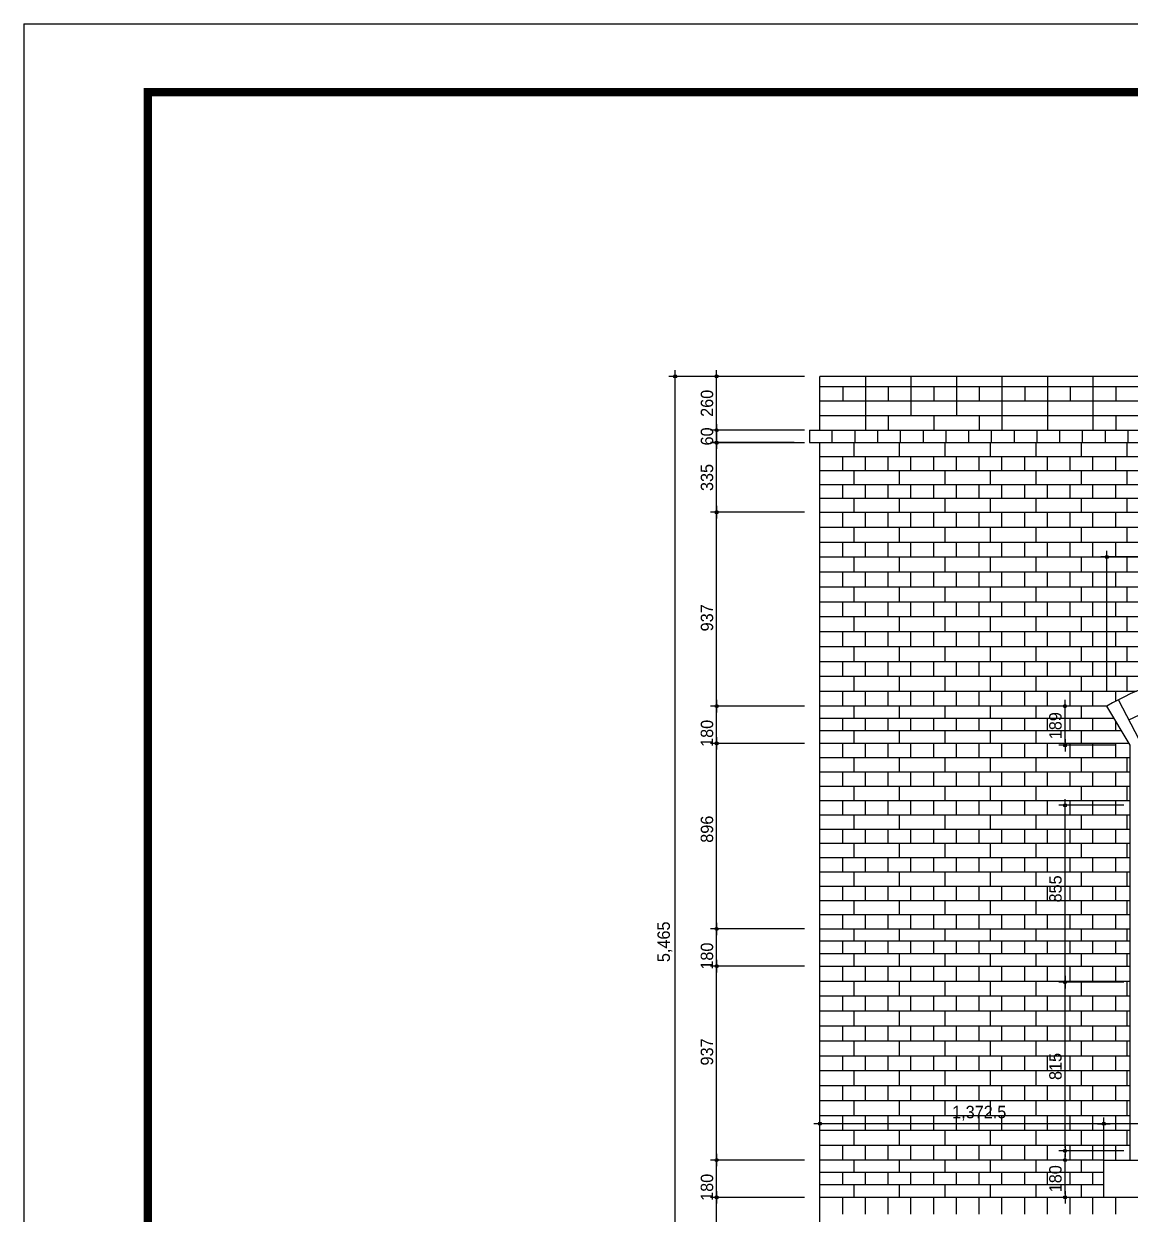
# Model space of a CAD drawing. Extents: x 180744 to 193359, y -159004 to -150094.
# Drawn here: x 180744 to 186092, y -155847 to -150094 of the extents above; entities that cross this region are included whole.
import ezdxf

# ---------------------------------------------------------------- set-up
doc = ezdxf.new("R2010")
doc.units = 0
doc.header["$LTSCALE"] = 50
doc.header["$MEASUREMENT"] = 0
doc.header["$PDMODE"] = 35
doc.header["$PDSIZE"] = -10
doc.layers.get('0').update_dxf_attribs({"linetype": 'CONTINUOUS'})
doc.layers.get('DEFPOINTS').update_dxf_attribs({"linetype": 'CONTINUOUS'})
for name, color, linetype in [('COR', 4, 'CONTINUOUS'), ('ele-3', 6, 'CONTINUOUS'), ('h', 5, 'CONTINUOUS'), ('HAT', 5, 'CONTINUOUS'), ('W-1', 3, 'CONTINUOUS'), ('WAL', 3, 'CONTINUOUS'), ('WID', 4, 'CONTINUOUS')]:
    doc.layers.add(name, color=color, linetype=linetype)
doc.styles.add('현창', font='HYWULM_0.TTF')
doc.dimstyles.new('ISO-25', dxfattribs={"dimscale": 20, "dimtxt": 4, "dimasz": 1, "dimexe": 2, "dimexo": 5, "dimtad": 1, "dimlunit": 6, "dimtxsty": '현창', "dimblk": 'DIMDOT', "dimcen": 2.5, "dimadec": 0, "dimazin": 0, "dimtfac": 1, "dimtmove": 0, "dimatfit": 3, "dimldrblk": 'DIMDOT', "dimfxl": 1, "dimarcsym": 0})

# ---------------------------------------------------------------- blocks, each defined once
blk = doc.blocks.new('20')
at = {"layer": 'COR', "linetype": 'Continuous', "const_width": 270}
blk.add_lwpolyline([(230424, -2398), (230424, -57398), (308324, -57398), (308324, -2398)], close=True, dxfattribs=at)
at = {"layer": 'HAT'}
for q in [(226424, -59598), (310524, -198)]:
    blk.add_line((226424, -198), q, dxfattribs=at)
blk = doc.blocks.new('DIMDOT')
at = {"linetype": 'Continuous'}
blk.add_line((-2, 0), (2, 0), dxfattribs=at)
for radius in [0.5, 0.25]:
    blk.add_circle((0, 0), radius, dxfattribs=at)
blk = doc.blocks.new('*D2')
at = {"color": 0, "lineweight": -2}
for p, q in [((184517.4, -151797.9), (184062.8, -151797.9)), ((184092.8, -152042.9), (184092.8, -151812.9)), ((184517.4, -152057.9), (184062.8, -152057.9))]:
    blk.add_line(p, q, dxfattribs=at)
at = {"layer": 'DEFPOINTS', "color": 0}
for p in [(184092.8, -151797.9), (184592.4, -151797.9), (184592.4, -152057.9)]:
    blk.add_point(p, dxfattribs=at)
at = {"color": 0, "lineweight": -2, "xscale": 15, "yscale": 15, "zscale": 15}
for p, rotation in [((184092.8, -151797.9), 90), ((184092.8, -152057.9), 270)]:
    blk.add_blockref('DIMDOT', p, dxfattribs=dict(at, rotation=rotation))
at = {"color": 0, "insert": (184046.6, -151927.9), "char_height": 60, "attachment_point": 5, "rotation": 90, "style": '현창'}
blk.add_mtext('260', dxfattribs=at)
blk = doc.blocks.new('*D3')
at = {"color": 0, "lineweight": -2}
for p, q in [((184467.4, -152057.9), (184062.8, -152057.9)), ((184092.8, -152102.9), (184092.8, -152072.9)), ((184467.4, -152117.9), (184062.8, -152117.9))]:
    blk.add_line(p, q, dxfattribs=at)
at = {"layer": 'DEFPOINTS', "color": 0}
for p in [(184092.8, -152057.9), (184542.4, -152057.9), (184542.4, -152117.9)]:
    blk.add_point(p, dxfattribs=at)
at = {"color": 0, "lineweight": -2, "xscale": 15, "yscale": 15, "zscale": 15}
for p, rotation in [((184092.8, -152057.9), 90), ((184092.8, -152117.9), 270)]:
    blk.add_blockref('DIMDOT', p, dxfattribs=dict(at, rotation=rotation))
at = {"color": 0, "insert": (184046.6, -152087.9), "char_height": 60, "attachment_point": 5, "rotation": 90, "style": '현창'}
blk.add_mtext('60', dxfattribs=at)
blk = doc.blocks.new('*D4')
at = {"color": 0, "lineweight": -2}
for p, q in [((184517.4, -152118.9), (184062.8, -152118.9)), ((184092.8, -152438.9), (184092.8, -152133.9)), ((184517.4, -152453.9), (184062.8, -152453.9))]:
    blk.add_line(p, q, dxfattribs=at)
at = {"layer": 'DEFPOINTS', "color": 0}
for p in [(184092.8, -152118.9), (184592.4, -152118.9), (184592.4, -152453.9)]:
    blk.add_point(p, dxfattribs=at)
at = {"color": 0, "lineweight": -2, "xscale": 15, "yscale": 15, "zscale": 15}
for p, rotation in [((184092.8, -152118.9), 90), ((184092.8, -152453.9), 270)]:
    blk.add_blockref('DIMDOT', p, dxfattribs=dict(at, rotation=rotation))
at = {"color": 0, "insert": (184046.6, -152286.4), "char_height": 60, "attachment_point": 5, "rotation": 90, "style": '현창'}
blk.add_mtext('335', dxfattribs=at)
blk = doc.blocks.new('*D5')
at = {"color": 0, "lineweight": -2}
for p, q in [((184517.4, -152454.3), (184062.8, -152454.3)), ((184092.8, -153376.3), (184092.8, -152469.3)), ((184517.4, -153391.3), (184062.8, -153391.3))]:
    blk.add_line(p, q, dxfattribs=at)
at = {"layer": 'DEFPOINTS', "color": 0}
for p in [(184092.8, -152454.3), (184592.4, -152454.3), (184592.4, -153391.3)]:
    blk.add_point(p, dxfattribs=at)
at = {"color": 0, "lineweight": -2, "xscale": 15, "yscale": 15, "zscale": 15}
for p, rotation in [((184092.8, -152454.3), 90), ((184092.8, -153391.3), 270)]:
    blk.add_blockref('DIMDOT', p, dxfattribs=dict(at, rotation=rotation))
at = {"color": 0, "insert": (184046.6, -152964.6), "char_height": 60, "attachment_point": 5, "rotation": 90, "style": '현창'}
blk.add_mtext('937', dxfattribs=at)
blk = doc.blocks.new('*D6')
at = {"color": 0, "lineweight": -2}
for p, q in [((184517.4, -153391.3), (184062.8, -153391.3)), ((184092.8, -153556.3), (184092.8, -153406.3)), ((184517.4, -153571.3), (184062.8, -153571.3))]:
    blk.add_line(p, q, dxfattribs=at)
at = {"layer": 'DEFPOINTS', "color": 0}
for p in [(184092.8, -153391.3), (184592.4, -153391.3), (184592.4, -153571.3)]:
    blk.add_point(p, dxfattribs=at)
at = {"color": 0, "lineweight": -2, "xscale": 15, "yscale": 15, "zscale": 15}
for p, rotation in [((184092.8, -153391.3), 90), ((184092.8, -153571.3), 270)]:
    blk.add_blockref('DIMDOT', p, dxfattribs=dict(at, rotation=rotation))
at = {"color": 0, "insert": (184046.6, -153522.9), "char_height": 60, "attachment_point": 5, "rotation": 90, "style": '현창'}
blk.add_mtext('180', dxfattribs=at)
blk = doc.blocks.new('*D7')
at = {"color": 0, "lineweight": -2}
for p, q in [((184517.4, -153571.9), (184062.8, -153571.9)), ((184092.8, -154452.9), (184092.8, -153586.9)), ((184517.4, -154467.9), (184062.8, -154467.9))]:
    blk.add_line(p, q, dxfattribs=at)
at = {"layer": 'DEFPOINTS', "color": 0}
for p in [(184092.8, -153571.9), (184592.4, -153571.9), (184592.4, -154467.9)]:
    blk.add_point(p, dxfattribs=at)
at = {"color": 0, "lineweight": -2, "xscale": 15, "yscale": 15, "zscale": 15}
for p, rotation in [((184092.8, -153571.9), 90), ((184092.8, -154467.9), 270)]:
    blk.add_blockref('DIMDOT', p, dxfattribs=dict(at, rotation=rotation))
at = {"color": 0, "insert": (184046.6, -153986.1), "char_height": 60, "attachment_point": 5, "rotation": 90, "style": '현창'}
blk.add_mtext('896', dxfattribs=at)
blk = doc.blocks.new('*D8')
at = {"color": 0, "lineweight": -2}
for p, q in [((184517.4, -154467.9), (184062.8, -154467.9)), ((184092.8, -154632.9), (184092.8, -154482.9)), ((184517.4, -154647.9), (184062.8, -154647.9))]:
    blk.add_line(p, q, dxfattribs=at)
at = {"layer": 'DEFPOINTS', "color": 0}
for p in [(184092.8, -154467.9), (184592.4, -154467.9), (184592.4, -154647.9)]:
    blk.add_point(p, dxfattribs=at)
at = {"color": 0, "lineweight": -2, "xscale": 15, "yscale": 15, "zscale": 15}
for p, rotation in [((184092.8, -154467.9), 90), ((184092.8, -154647.9), 270)]:
    blk.add_blockref('DIMDOT', p, dxfattribs=dict(at, rotation=rotation))
at = {"color": 0, "insert": (184046.6, -154599.5), "char_height": 60, "attachment_point": 5, "rotation": 90, "style": '현창'}
blk.add_mtext('180', dxfattribs=at)
blk = doc.blocks.new('*D9')
at = {"color": 0, "lineweight": -2}
for p, q in [((184517.4, -154648.3), (184062.8, -154648.3)), ((184092.8, -155570.3), (184092.8, -154663.3)), ((184517.4, -155585.3), (184062.8, -155585.3))]:
    blk.add_line(p, q, dxfattribs=at)
at = {"layer": 'DEFPOINTS', "color": 0}
for p in [(184092.8, -154648.3), (184592.4, -154648.3), (184592.4, -155585.3)]:
    blk.add_point(p, dxfattribs=at)
at = {"color": 0, "lineweight": -2, "xscale": 15, "yscale": 15, "zscale": 15}
for p, rotation in [((184092.8, -154648.3), 90), ((184092.8, -155585.3), 270)]:
    blk.add_blockref('DIMDOT', p, dxfattribs=dict(at, rotation=rotation))
at = {"color": 0, "insert": (184046.6, -155062.5), "char_height": 60, "attachment_point": 5, "rotation": 90, "style": '현창'}
blk.add_mtext('937', dxfattribs=at)
blk = doc.blocks.new('*D10')
at = {"color": 0, "lineweight": -2}
for p, q in [((184517.4, -155585.3), (184062.8, -155585.3)), ((184092.8, -155750.3), (184092.8, -155600.3)), ((184517.4, -155765.3), (184062.8, -155765.3))]:
    blk.add_line(p, q, dxfattribs=at)
at = {"layer": 'DEFPOINTS', "color": 0}
for p in [(184092.8, -155585.3), (184592.4, -155585.3), (184592.4, -155765.3)]:
    blk.add_point(p, dxfattribs=at)
at = {"color": 0, "lineweight": -2, "xscale": 15, "yscale": 15, "zscale": 15}
for p, rotation in [((184092.8, -155585.3), 90), ((184092.8, -155765.3), 270)]:
    blk.add_blockref('DIMDOT', p, dxfattribs=dict(at, rotation=rotation))
at = {"color": 0, "insert": (184046.6, -155716.9), "char_height": 60, "attachment_point": 5, "rotation": 90, "style": '현창'}
blk.add_mtext('180', dxfattribs=at)
blk = doc.blocks.new('*D11')
at = {"color": 0, "lineweight": -2}
for p, q in [((184517.4, -155765.9), (184062.8, -155765.9)), ((184092.8, -156807.9), (184092.8, -155780.9)), ((184517.4, -156822.9), (184062.8, -156822.9))]:
    blk.add_line(p, q, dxfattribs=at)
at = {"layer": 'DEFPOINTS', "color": 0}
for p in [(184092.8, -155765.9), (184592.4, -155765.9), (184592.4, -156822.9)]:
    blk.add_point(p, dxfattribs=at)
at = {"color": 0, "lineweight": -2, "xscale": 15, "yscale": 15, "zscale": 15}
for p, rotation in [((184092.8, -155765.9), 90), ((184092.8, -156822.9), 270)]:
    blk.add_blockref('DIMDOT', p, dxfattribs=dict(at, rotation=rotation))
at = {"color": 0, "insert": (184042, -156336.3), "char_height": 60, "attachment_point": 5, "rotation": 90, "style": '현창'}
blk.add_mtext('1,057', dxfattribs=at)
blk = doc.blocks.new('*D16')
at = {"color": 0, "lineweight": -2}
for p, q in [((185889.9, -155585.3), (185747.4, -155585.3)), ((185777.4, -155750.3), (185777.4, -155600.3)), ((185889.9, -155765.3), (185747.4, -155765.3))]:
    blk.add_line(p, q, dxfattribs=at)
at = {"layer": 'DEFPOINTS', "color": 0}
for p in [(185777.4, -155585.3), (185964.9, -155585.3), (185964.9, -155765.3)]:
    blk.add_point(p, dxfattribs=at)
at = {"color": 0, "lineweight": -2, "xscale": 15, "yscale": 15, "zscale": 15}
for p, rotation in [((185777.4, -155585.3), 90), ((185777.4, -155765.3), 270)]:
    blk.add_blockref('DIMDOT', p, dxfattribs=dict(at, rotation=rotation))
at = {"color": 0, "insert": (185731.1, -155675.3), "char_height": 60, "attachment_point": 5, "rotation": 90, "style": '현창'}
blk.add_mtext('180', dxfattribs=at)
blk = doc.blocks.new('*D17')
at = {"color": 0, "lineweight": -2}
for p, q in [((186062.4, -153870.3), (185747.5, -153870.3)), ((185777.5, -154710.3), (185777.5, -153885.3)), ((186062.4, -154725.3), (185747.5, -154725.3))]:
    blk.add_line(p, q, dxfattribs=at)
at = {"layer": 'DEFPOINTS', "color": 0}
for p in [(185777.5, -153870.3), (186137.4, -153870.3), (186137.4, -154725.3)]:
    blk.add_point(p, dxfattribs=at)
at = {"color": 0, "lineweight": -2, "xscale": 15, "yscale": 15, "zscale": 15}
for p, rotation in [((185777.5, -153870.3), 90), ((185777.5, -154725.3), 270)]:
    blk.add_blockref('DIMDOT', p, dxfattribs=dict(at, rotation=rotation))
at = {"color": 0, "insert": (185731.3, -154274.7), "char_height": 60, "attachment_point": 5, "rotation": 90, "style": '현창'}
blk.add_mtext('855', dxfattribs=at)
blk = doc.blocks.new('*D18')
at = {"color": 0, "lineweight": -2}
for p, q in [((186062.4, -154725.3), (185747.5, -154725.3)), ((185777.5, -155525.3), (185777.5, -154740.3)), ((186062.4, -155540.3), (185747.5, -155540.3))]:
    blk.add_line(p, q, dxfattribs=at)
at = {"layer": 'DEFPOINTS', "color": 0}
for p in [(185777.5, -154725.3), (186137.4, -154725.3), (186137.4, -155540.3)]:
    blk.add_point(p, dxfattribs=at)
at = {"color": 0, "lineweight": -2, "xscale": 15, "yscale": 15, "zscale": 15}
for p, rotation in [((185777.5, -154725.3), 90), ((185777.5, -155540.3), 270)]:
    blk.add_blockref('DIMDOT', p, dxfattribs=dict(at, rotation=rotation))
at = {"color": 0, "insert": (185731.3, -155132.8), "char_height": 60, "attachment_point": 5, "rotation": 90, "style": '현창'}
blk.add_mtext('815', dxfattribs=at)
blk = doc.blocks.new('*D22')
at = {"color": 0, "lineweight": -2}
for p, q in [((185904.9, -153391.3), (185747.4, -153391.3)), ((185777.4, -153565.3), (185777.4, -153406.3)), ((186017.4, -153580.3), (185747.4, -153580.3))]:
    blk.add_line(p, q, dxfattribs=at)
at = {"layer": 'DEFPOINTS', "color": 0}
for p in [(185777.4, -153391.3), (185979.9, -153391.3), (186092.4, -153580.3)]:
    blk.add_point(p, dxfattribs=at)
at = {"color": 0, "lineweight": -2, "xscale": 15, "yscale": 15, "zscale": 15}
for p, rotation in [((185777.4, -153391.3), 90), ((185777.4, -153580.3), 270)]:
    blk.add_blockref('DIMDOT', p, dxfattribs=dict(at, rotation=rotation))
at = {"color": 0, "insert": (185731.2, -153485.8), "char_height": 60, "attachment_point": 5, "rotation": 90, "style": '현창'}
blk.add_mtext('189', dxfattribs=at)
blk = doc.blocks.new('*D29')
at = {"color": 0, "lineweight": -2}
for p, q in [((185964.9, -155690.3), (185964.9, -155379.3)), ((187164.9, -155690.3), (187164.9, -155379.3)), ((187149.9, -155409.3), (185979.9, -155409.3))]:
    blk.add_line(p, q, dxfattribs=at)
at = {"layer": 'DEFPOINTS', "color": 0}
for p in [(185964.9, -155409.3), (185964.9, -155765.3), (187164.9, -155765.3)]:
    blk.add_point(p, dxfattribs=at)
at = {"color": 0, "lineweight": -2, "xscale": 15, "yscale": 15, "zscale": 15, "rotation": 180}
blk.add_blockref('DIMDOT', (185964.9, -155409.3), dxfattribs=at)
at = {"color": 0, "lineweight": -2, "xscale": 15, "yscale": 15, "zscale": 15}
blk.add_blockref('DIMDOT', (187164.9, -155409.3), dxfattribs=at)
at = {"color": 0, "insert": (186564.9, -155358.5), "char_height": 60, "attachment_point": 5, "style": '현창'}
blk.add_mtext('1,200', dxfattribs=at)
blk = doc.blocks.new('*D33')
at = {"color": 0, "lineweight": -2}
for p, q in [((184592.4, -155510.3), (184592.4, -155379.3)), ((185964.9, -155510.3), (185964.9, -155379.3)), ((185949.9, -155409.3), (184607.4, -155409.3))]:
    blk.add_line(p, q, dxfattribs=at)
at = {"layer": 'DEFPOINTS', "color": 0}
for p in [(184592.4, -155409.3), (184592.4, -155585.3), (185964.9, -155585.3)]:
    blk.add_point(p, dxfattribs=at)
at = {"color": 0, "lineweight": -2, "xscale": 15, "yscale": 15, "zscale": 15, "rotation": 180}
blk.add_blockref('DIMDOT', (184592.4, -155409.3), dxfattribs=at)
at = {"color": 0, "lineweight": -2, "xscale": 15, "yscale": 15, "zscale": 15}
blk.add_blockref('DIMDOT', (185964.9, -155409.3), dxfattribs=at)
at = {"color": 0, "insert": (185362.4, -155358.5), "char_height": 60, "attachment_point": 5, "style": '현창'}
blk.add_mtext('1,372.5', dxfattribs=at)
blk = doc.blocks.new('*D36')
at = {"color": 0, "lineweight": -2}
for p, q in [((185979.9, -153316.3), (185979.9, -152640.2)), ((187134.9, -152670.2), (185994.9, -152670.2)), ((187149.9, -153316.3), (187149.9, -152640.2))]:
    blk.add_line(p, q, dxfattribs=at)
at = {"layer": 'DEFPOINTS', "color": 0}
for p in [(185979.9, -152670.2), (185979.9, -153391.3), (187149.9, -153391.3)]:
    blk.add_point(p, dxfattribs=at)
at = {"color": 0, "lineweight": -2, "xscale": 15, "yscale": 15, "zscale": 15, "rotation": 180}
blk.add_blockref('DIMDOT', (185979.9, -152670.2), dxfattribs=at)
at = {"color": 0, "lineweight": -2, "xscale": 15, "yscale": 15, "zscale": 15}
blk.add_blockref('DIMDOT', (187149.9, -152670.2), dxfattribs=at)
at = {"color": 0, "insert": (186594.7, -152619.4), "char_height": 60, "attachment_point": 5, "style": '현창'}
blk.add_mtext('1,170', dxfattribs=at)
blk = doc.blocks.new('*D37')
at = {"color": 0, "lineweight": -2}
for p, q in [((184517.4, -151797.9), (183862.8, -151797.9)), ((183892.8, -157247.9), (183892.8, -151812.9)), ((184378.7, -157262.9), (183862.8, -157262.9))]:
    blk.add_line(p, q, dxfattribs=at)
at = {"layer": 'DEFPOINTS', "color": 0}
for p in [(183892.8, -151797.9), (184592.4, -151797.9), (184453.7, -157262.9)]:
    blk.add_point(p, dxfattribs=at)
at = {"color": 0, "lineweight": -2, "xscale": 15, "yscale": 15, "zscale": 15}
for p, rotation in [((183892.8, -151797.9), 90), ((183892.8, -157262.9), 270)]:
    blk.add_blockref('DIMDOT', p, dxfattribs=dict(at, rotation=rotation))
at = {"color": 0, "insert": (183842.6, -154530.4), "char_height": 60, "attachment_point": 5, "rotation": 90, "style": '현창'}
blk.add_mtext('5,465', dxfattribs=at)

msp = doc.modelspace()

# ---------------------------------------------------------------- linework, layer by layer
at = {"layer": 'ele-3'}
for p, q in [((184592.409, -152185.091), (189949.93, -152185.091)), ((184592.409, -152252.283), (189949.93, -152252.283)), ((184592.409, -152319.476), (189949.93, -152319.476)), ((184592.409, -152386.669), (189949.93, -152386.669)), ((184592.409, -152453.861), (189949.93, -152453.861)), ((185979.87, -153391.283), (184592.409, -153391.283)), ((186015.589, -153451.283), (184592.409, -153451.283)), ((186051.309, -153511.283), (184592.409, -153511.283)), ((186087.029, -153571.283), (184592.409, -153571.283)), ((184592.409, -154467.898), (186092.409, -154467.898)), ((186092.409, -154527.898), (184592.409, -154527.898)), ((186092.409, -154587.898), (184592.409, -154587.898)), ((184592.409, -154647.898), (186092.409, -154647.898)), ((185964.909, -155585.32), (184592.409, -155585.32)), ((185964.909, -155645.32), (184592.409, -155645.32)), ((185964.909, -155705.32), (184592.409, -155705.32)), ((185964.909, -155765.32), (184592.409, -155765.32))]:
    msp.add_line(p, q, dxfattribs=at)
for points in [[(184652.409, -152117.898), (184652.409, -152057.898)], [(184762.409, -152117.898), (184762.409, -152057.898)], [(184872.409, -152117.898), (184872.409, -152057.898)], [(184982.409, -152117.898), (184982.409, -152057.898)], [(185092.409, -152117.898), (185092.409, -152057.898)], [(185202.409, -152117.898), (185202.409, -152057.898)], [(185312.409, -152117.898), (185312.409, -152057.898)], [(185422.409, -152117.898), (185422.409, -152057.898)], [(185532.409, -152117.898), (185532.409, -152057.898)], [(185642.409, -152117.898), (185642.409, -152057.898)], [(185752.409, -152117.898), (185752.409, -152057.898)], [(185862.409, -152117.898), (185862.409, -152057.898)], [(185972.409, -152117.898), (185972.409, -152057.898)], [(186082.409, -152117.898), (186082.409, -152057.898)], [(184757.409, -152185.091), (184757.409, -152117.898)], [(184977.409, -152185.091), (184977.409, -152117.898)], [(185197.409, -152185.091), (185197.409, -152117.898)], [(185417.409, -152185.091), (185417.409, -152117.898)], [(185637.409, -152185.091), (185637.409, -152117.898)], [(185857.409, -152185.091), (185857.409, -152117.898)], [(186077.409, -152185.091), (186077.409, -152117.898)], [(184702.409, -152252.283), (184702.409, -152185.091)], [(184812.409, -152252.283), (184812.409, -152185.091)], [(184922.409, -152252.283), (184922.409, -152185.091)], [(185032.409, -152252.283), (185032.409, -152185.091)], [(185142.409, -152252.283), (185142.409, -152185.091)], [(185252.409, -152252.283), (185252.409, -152185.091)], [(185362.409, -152252.283), (185362.409, -152185.091)], [(185472.409, -152252.283), (185472.409, -152185.091)], [(185582.409, -152252.283), (185582.409, -152185.091)], [(185692.409, -152252.283), (185692.409, -152185.091)], [(185802.409, -152252.283), (185802.409, -152185.091)], [(185912.409, -152252.283), (185912.409, -152185.091)], [(186022.409, -152252.283), (186022.409, -152185.091)], [(184757.409, -152319.476), (184757.409, -152252.283)], [(184977.409, -152319.476), (184977.409, -152252.283)], [(185197.409, -152319.476), (185197.409, -152252.283)], [(185417.409, -152319.476), (185417.409, -152252.283)], [(185637.409, -152319.476), (185637.409, -152252.283)], [(185857.409, -152319.476), (185857.409, -152252.283)], [(186077.409, -152319.476), (186077.409, -152252.283)], [(184702.409, -152386.669), (184702.409, -152319.476)], [(184812.409, -152386.669), (184812.409, -152319.476)], [(184922.409, -152386.669), (184922.409, -152319.476)], [(185032.409, -152386.669), (185032.409, -152319.476)], [(185142.409, -152386.669), (185142.409, -152319.476)], [(185252.409, -152386.669), (185252.409, -152319.476)], [(185362.409, -152386.669), (185362.409, -152319.476)], [(185472.409, -152386.669), (185472.409, -152319.476)], [(185582.409, -152386.669), (185582.409, -152319.476)], [(185692.409, -152386.669), (185692.409, -152319.476)], [(185802.409, -152386.669), (185802.409, -152319.476)], [(185912.409, -152386.669), (185912.409, -152319.476)], [(186022.409, -152386.669), (186022.409, -152319.476)], [(184757.409, -152453.861), (184757.409, -152386.669)], [(184977.409, -152453.861), (184977.409, -152386.669)], [(185197.409, -152453.861), (185197.409, -152386.669)], [(185417.409, -152453.861), (185417.409, -152386.669)], [(185637.409, -152453.861), (185637.409, -152386.669)], [(185857.409, -152453.861), (185857.409, -152386.669)], [(186077.409, -152453.861), (186077.409, -152386.669)], [(184757.409, -153451.283), (184757.409, -153391.283)], [(184977.409, -153451.283), (184977.409, -153391.283)], [(185197.409, -153451.283), (185197.409, -153391.283)], [(185417.409, -153451.283), (185417.409, -153391.283)], [(185637.409, -153451.283), (185637.409, -153391.283)], [(185857.409, -153451.283), (185857.409, -153391.283)], [(184702.409, -153511.283), (184702.409, -153451.283)], [(184812.409, -153511.283), (184812.409, -153451.283)], [(184922.409, -153511.283), (184922.409, -153451.283)], [(185032.409, -153511.283), (185032.409, -153451.283)], [(185142.409, -153511.283), (185142.409, -153451.283)], [(185252.409, -153511.283), (185252.409, -153451.283)], [(185362.409, -153511.283), (185362.409, -153451.283)], [(185472.409, -153511.283), (185472.409, -153451.283)], [(185582.409, -153511.283), (185582.409, -153451.283)], [(185692.409, -153511.283), (185692.409, -153451.283)], [(185802.409, -153511.283), (185802.409, -153451.283)], [(185912.409, -153511.283), (185912.409, -153451.283)], [(186022.409, -153511.283), (186022.409, -153462.738)], [(184757.409, -153571.283), (184757.409, -153511.283)], [(184977.409, -153571.283), (184977.409, -153511.283)], [(185197.409, -153571.283), (185197.409, -153511.283)], [(185417.409, -153571.283), (185417.409, -153511.283)], [(185637.409, -153571.283), (185637.409, -153511.283)], [(185857.409, -153571.283), (185857.409, -153511.283)], [(184757.409, -154527.898), (184757.409, -154467.898)], [(184977.409, -154527.898), (184977.409, -154467.898)], [(185197.409, -154527.898), (185197.409, -154467.898)], [(185417.409, -154527.898), (185417.409, -154467.898)], [(185637.409, -154527.898), (185637.409, -154467.898)], [(185857.409, -154527.898), (185857.409, -154467.898)], [(186077.409, -154527.898), (186077.409, -154467.898)], [(184702.409, -154587.898), (184702.409, -154527.898)], [(184812.409, -154587.898), (184812.409, -154527.898)], [(184922.409, -154587.898), (184922.409, -154527.898)], [(185032.409, -154587.898), (185032.409, -154527.898)], [(185142.409, -154587.898), (185142.409, -154527.898)], [(185252.409, -154587.898), (185252.409, -154527.898)], [(185362.409, -154587.898), (185362.409, -154527.898)], [(185472.409, -154587.898), (185472.409, -154527.898)], [(185582.409, -154587.898), (185582.409, -154527.898)], [(185692.409, -154587.898), (185692.409, -154527.898)], [(185802.409, -154587.898), (185802.409, -154527.898)], [(185912.409, -154587.898), (185912.409, -154527.898)], [(186022.409, -154587.898), (186022.409, -154527.898)], [(184757.409, -154647.898), (184757.409, -154587.898)], [(184977.409, -154647.898), (184977.409, -154587.898)], [(185197.409, -154647.898), (185197.409, -154587.898)], [(185417.409, -154647.898), (185417.409, -154587.898)], [(185637.409, -154647.898), (185637.409, -154587.898)], [(185857.409, -154647.898), (185857.409, -154587.898)], [(186077.409, -154647.898), (186077.409, -154587.898)], [(184757.409, -155645.32), (184757.409, -155585.32)], [(184977.409, -155645.32), (184977.409, -155585.32)], [(185197.409, -155645.32), (185197.409, -155585.32)], [(185417.409, -155645.32), (185417.409, -155585.32)], [(185637.409, -155645.32), (185637.409, -155585.32)], [(185857.409, -155645.32), (185857.409, -155585.32)], [(184702.409, -155705.32), (184702.409, -155645.32)], [(184812.409, -155705.32), (184812.409, -155645.32)], [(184922.409, -155705.32), (184922.409, -155645.32)], [(185032.409, -155705.32), (185032.409, -155645.32)], [(185142.409, -155705.32), (185142.409, -155645.32)], [(185252.409, -155705.32), (185252.409, -155645.32)], [(185362.409, -155705.32), (185362.409, -155645.32)], [(185472.409, -155705.32), (185472.409, -155645.32)], [(185582.409, -155705.32), (185582.409, -155645.32)], [(185692.409, -155705.32), (185692.409, -155645.32)], [(185802.409, -155705.32), (185802.409, -155645.32)], [(185912.409, -155705.32), (185912.409, -155645.32)], [(184757.409, -155765.32), (184757.409, -155705.32)], [(184977.409, -155765.32), (184977.409, -155705.32)], [(185197.409, -155765.32), (185197.409, -155705.32)], [(185417.409, -155765.32), (185417.409, -155705.32)], [(185637.409, -155765.32), (185637.409, -155705.32)], [(185857.409, -155765.32), (185857.409, -155705.32)]]:
    msp.add_lwpolyline(points, dxfattribs=at)
at = {"layer": 'h'}
for p, q in [((189949.93, -151847.898), (184592.409, -151847.898)), ((189949.93, -151917.898), (184592.409, -151917.898)), ((189949.93, -151987.898), (184592.409, -151987.898)), ((184592.409, -152525.971), (189949.93, -152525.971)), ((184592.409, -152598.08), (189949.93, -152598.08)), ((184592.409, -152670.189), (189949.93, -152670.189)), ((184592.409, -152742.299), (189949.93, -152742.299)), ((184592.409, -152814.408), (189949.93, -152814.408)), ((184592.409, -152886.518), (189949.93, -152886.518)), ((184592.409, -152958.627), (189949.93, -152958.627)), ((184592.409, -153030.736), (189949.93, -153030.736)), ((184592.409, -153102.846), (186452.635, -153102.846)), ((184592.409, -153174.955), (186457.257, -153174.955)), ((184592.409, -153247.064), (186369.921, -153247.064)), ((184592.409, -153319.174), (186122.93, -153319.174)), ((186136.722, -153555.562), (186035.548, -153360.205)), ((186086.135, -153457.883), (186137.6, -153432.777)), ((184592.409, -153640.25), (186092.409, -153640.25)), ((184592.409, -153709.221), (186092.409, -153709.221)), ((184592.409, -153778.192), (186092.409, -153778.192)), ((184592.409, -153847.162), (186092.409, -153847.162)), ((184592.409, -153916.133), (186092.409, -153916.133)), ((184592.409, -153985.104), (186092.409, -153985.104)), ((184592.409, -154054.074), (186092.409, -154054.074)), ((184592.409, -154123.045), (186092.409, -154123.045)), ((184592.409, -154192.016), (186092.409, -154192.016)), ((184592.409, -154260.986), (186092.409, -154260.986)), ((184592.409, -154329.957), (186092.409, -154329.957)), ((184592.409, -154398.928), (186092.409, -154398.928)), ((184592.409, -154720.007), (186092.409, -154720.007)), ((184592.409, -154792.117), (186092.409, -154792.117)), ((184592.409, -154864.226), (186092.409, -154864.226)), ((184592.409, -154936.336), (186092.409, -154936.336)), ((184592.409, -155008.445), (186092.409, -155008.445)), ((184592.409, -155080.554), (186092.409, -155080.554)), ((184592.409, -155152.664), (186092.409, -155152.664)), ((184592.409, -155224.773), (186092.409, -155224.773)), ((184592.409, -155296.882), (186092.409, -155296.882)), ((184592.409, -155368.992), (186092.409, -155368.992)), ((184592.409, -155441.101), (186092.409, -155441.101)), ((184592.409, -155513.211), (186092.409, -155513.211))]:
    msp.add_line(p, q, dxfattribs=at)
for points in [[(184812.409, -151797.898), (184812.409, -151847.898)], [(185032.409, -151797.898), (185032.409, -151847.898)], [(185252.409, -151797.898), (185252.409, -151847.898)], [(185472.409, -151797.898), (185472.409, -151847.898)], [(185692.409, -151797.898), (185692.409, -151847.898)], [(185912.409, -151797.898), (185912.409, -151847.898)], [(184702.409, -151847.898), (184702.409, -151917.898)], [(184812.409, -151847.898), (184812.409, -151917.898)], [(184922.409, -151847.898), (184922.409, -151917.898)], [(185032.409, -151847.898), (185032.409, -151917.898)], [(185142.409, -151847.898), (185142.409, -151917.898)], [(185252.409, -151847.898), (185252.409, -151917.898)], [(185362.409, -151847.898), (185362.409, -151917.898)], [(185472.409, -151847.898), (185472.409, -151917.898)], [(185582.409, -151847.898), (185582.409, -151917.898)], [(185692.409, -151847.898), (185692.409, -151917.898)], [(185802.409, -151847.898), (185802.409, -151917.898)], [(185912.409, -151847.898), (185912.409, -151917.898)], [(186022.409, -151847.898), (186022.409, -151917.898)], [(184812.409, -151917.898), (184812.409, -151987.898)], [(185032.409, -151917.898), (185032.409, -151987.898)], [(185252.409, -151917.898), (185252.409, -151987.898)], [(185472.409, -151917.898), (185472.409, -151987.898)], [(185692.409, -151917.898), (185692.409, -151987.898)], [(185912.409, -151917.898), (185912.409, -151987.898)], [(184812.409, -151987.898), (184812.409, -152057.898)], [(184922.409, -151987.898), (184922.409, -152057.898)], [(185142.409, -151987.898), (185142.409, -152057.898)], [(185362.409, -151987.898), (185362.409, -152057.898)], [(185472.409, -151987.898), (185472.409, -152057.898)], [(185692.409, -151987.898), (185692.409, -152057.898)], [(185912.409, -151987.898), (185912.409, -152057.898)], [(186022.409, -151987.898), (186022.409, -152057.898)], [(184702.409, -152525.971), (184702.409, -152453.861)], [(184812.409, -152525.971), (184812.409, -152453.861)], [(184922.409, -152525.971), (184922.409, -152453.861)], [(185032.409, -152525.971), (185032.409, -152453.861)], [(185142.409, -152525.971), (185142.409, -152453.861)], [(185252.409, -152525.971), (185252.409, -152453.861)], [(185362.409, -152525.971), (185362.409, -152453.861)], [(185472.409, -152525.971), (185472.409, -152453.861)], [(185582.409, -152525.971), (185582.409, -152453.861)], [(185692.409, -152525.971), (185692.409, -152453.861)], [(185802.409, -152525.971), (185802.409, -152453.861)], [(185912.409, -152525.971), (185912.409, -152453.861)], [(186022.409, -152525.971), (186022.409, -152453.861)], [(184757.409, -152598.08), (184757.409, -152525.971)], [(184977.409, -152598.08), (184977.409, -152525.971)], [(185197.409, -152598.08), (185197.409, -152525.971)], [(185417.409, -152598.08), (185417.409, -152525.971)], [(185637.409, -152598.08), (185637.409, -152525.971)], [(185857.409, -152598.08), (185857.409, -152525.971)], [(186077.409, -152598.08), (186077.409, -152525.971)], [(184702.409, -152670.189), (184702.409, -152598.08)], [(184812.409, -152670.189), (184812.409, -152598.08)], [(184922.409, -152670.189), (184922.409, -152598.08)], [(185032.409, -152670.189), (185032.409, -152598.08)], [(185142.409, -152670.189), (185142.409, -152598.08)], [(185252.409, -152670.189), (185252.409, -152598.08)], [(185362.409, -152670.189), (185362.409, -152598.08)], [(185472.409, -152670.189), (185472.409, -152598.08)], [(185582.409, -152670.189), (185582.409, -152598.08)], [(185692.409, -152670.189), (185692.409, -152598.08)], [(185802.409, -152670.189), (185802.409, -152598.08)], [(185912.409, -152670.189), (185912.409, -152598.08)], [(186022.409, -152670.189), (186022.409, -152598.08)], [(184757.409, -152742.299), (184757.409, -152670.189)], [(184977.409, -152742.299), (184977.409, -152670.189)], [(185197.409, -152742.299), (185197.409, -152670.189)], [(185417.409, -152742.299), (185417.409, -152670.189)], [(185637.409, -152742.299), (185637.409, -152670.189)], [(185857.409, -152742.299), (185857.409, -152670.189)], [(186077.409, -152742.299), (186077.409, -152670.189)], [(184702.409, -152814.408), (184702.409, -152742.299)], [(184812.409, -152814.408), (184812.409, -152742.299)], [(184922.409, -152814.408), (184922.409, -152742.299)], [(185032.409, -152814.408), (185032.409, -152742.299)], [(185142.409, -152814.408), (185142.409, -152742.299)], [(185252.409, -152814.408), (185252.409, -152742.299)], [(185362.409, -152814.408), (185362.409, -152742.299)], [(185472.409, -152814.408), (185472.409, -152742.299)], [(185582.409, -152814.408), (185582.409, -152742.299)], [(185692.409, -152814.408), (185692.409, -152742.299)], [(185802.409, -152814.408), (185802.409, -152742.299)], [(185912.409, -152814.408), (185912.409, -152742.299)], [(186022.409, -152814.408), (186022.409, -152742.299)], [(184757.409, -152886.518), (184757.409, -152814.408)], [(184977.409, -152886.518), (184977.409, -152814.408)], [(185197.409, -152886.518), (185197.409, -152814.408)], [(185417.409, -152886.518), (185417.409, -152814.408)], [(185637.409, -152886.518), (185637.409, -152814.408)], [(185857.409, -152886.518), (185857.409, -152814.408)], [(186077.409, -152886.518), (186077.409, -152814.408)], [(184702.409, -152958.627), (184702.409, -152886.518)], [(184812.409, -152958.627), (184812.409, -152886.518)], [(184922.409, -152958.627), (184922.409, -152886.518)], [(185032.409, -152958.627), (185032.409, -152886.518)], [(185142.409, -152958.627), (185142.409, -152886.518)], [(185252.409, -152958.627), (185252.409, -152886.518)], [(185362.409, -152958.627), (185362.409, -152886.518)], [(185472.409, -152958.627), (185472.409, -152886.518)], [(185582.409, -152958.627), (185582.409, -152886.518)], [(185692.409, -152958.627), (185692.409, -152886.518)], [(185802.409, -152958.627), (185802.409, -152886.518)], [(185912.409, -152958.627), (185912.409, -152886.518)], [(186022.409, -152958.627), (186022.409, -152886.518)], [(184757.409, -153030.736), (184757.409, -152958.627)], [(184977.409, -153030.736), (184977.409, -152958.627)], [(185197.409, -153030.736), (185197.409, -152958.627)], [(185417.409, -153030.736), (185417.409, -152958.627)], [(185637.409, -153030.736), (185637.409, -152958.627)], [(185857.409, -153030.736), (185857.409, -152958.627)], [(186077.409, -153030.736), (186077.409, -152958.627)], [(184702.409, -153102.846), (184702.409, -153030.736)], [(184812.409, -153102.846), (184812.409, -153030.736)], [(184922.409, -153102.846), (184922.409, -153030.736)], [(185032.409, -153102.846), (185032.409, -153030.736)], [(185142.409, -153102.846), (185142.409, -153030.736)], [(185252.409, -153102.846), (185252.409, -153030.736)], [(185362.409, -153102.846), (185362.409, -153030.736)], [(185472.409, -153102.846), (185472.409, -153030.736)], [(185582.409, -153102.846), (185582.409, -153030.736)], [(185692.409, -153102.846), (185692.409, -153030.736)], [(185802.409, -153102.846), (185802.409, -153030.736)], [(185912.409, -153102.846), (185912.409, -153030.736)], [(186022.409, -153102.846), (186022.409, -153030.736)], [(184757.409, -153174.955), (184757.409, -153102.846)], [(184977.409, -153174.955), (184977.409, -153102.846)], [(185197.409, -153174.955), (185197.409, -153102.846)], [(185417.409, -153174.955), (185417.409, -153102.846)], [(185637.409, -153174.955), (185637.409, -153102.846)], [(185857.409, -153174.955), (185857.409, -153102.846)], [(186077.409, -153174.955), (186077.409, -153102.846)], [(184702.409, -153247.064), (184702.409, -153174.955)], [(184812.409, -153247.064), (184812.409, -153174.955)], [(184922.409, -153247.064), (184922.409, -153174.955)], [(185032.409, -153247.064), (185032.409, -153174.955)], [(185142.409, -153247.064), (185142.409, -153174.955)], [(185252.409, -153247.064), (185252.409, -153174.955)], [(185362.409, -153247.064), (185362.409, -153174.955)], [(185472.409, -153247.064), (185472.409, -153174.955)], [(185582.409, -153247.064), (185582.409, -153174.955)], [(185692.409, -153247.064), (185692.409, -153174.955)], [(185802.409, -153247.064), (185802.409, -153174.955)], [(185912.409, -153247.064), (185912.409, -153174.955)], [(186022.409, -153247.064), (186022.409, -153174.955)], [(184757.409, -153319.174), (184757.409, -153247.064)], [(184977.409, -153319.174), (184977.409, -153247.064)], [(185197.409, -153319.174), (185197.409, -153247.064)], [(185417.409, -153319.174), (185417.409, -153247.064)], [(185637.409, -153319.174), (185637.409, -153247.064)], [(185857.409, -153319.174), (185857.409, -153247.064)], [(186077.409, -153319.174), (186077.409, -153247.064)], [(184702.409, -153391.283), (184702.409, -153319.174)], [(184812.409, -153391.283), (184812.409, -153319.174)], [(184922.409, -153391.283), (184922.409, -153319.174)], [(185032.409, -153391.283), (185032.409, -153319.174)], [(185142.409, -153391.283), (185142.409, -153319.174)], [(185252.409, -153391.283), (185252.409, -153319.174)], [(185362.409, -153391.283), (185362.409, -153319.174)], [(185472.409, -153391.283), (185472.409, -153319.174)], [(185582.409, -153391.283), (185582.409, -153319.174)], [(185692.409, -153391.283), (185692.409, -153319.174)], [(185802.409, -153391.283), (185802.409, -153319.174)], [(185912.409, -153391.283), (185912.409, -153319.174)], [(186022.409, -153367.175), (186022.409, -153319.174)], [(184702.409, -153640.25), (184702.409, -153571.283)], [(184812.409, -153640.25), (184812.409, -153571.283)], [(184922.409, -153640.25), (184922.409, -153571.283)], [(185032.409, -153640.25), (185032.409, -153571.283)], [(185142.409, -153640.25), (185142.409, -153571.283)], [(185252.409, -153640.25), (185252.409, -153571.283)], [(185362.409, -153640.25), (185362.409, -153571.283)], [(185472.409, -153640.25), (185472.409, -153571.283)], [(185582.409, -153640.25), (185582.409, -153571.283)], [(185692.409, -153640.25), (185692.409, -153571.283)], [(185802.409, -153640.25), (185802.409, -153571.283)], [(185912.409, -153640.25), (185912.409, -153571.283)], [(186022.409, -153640.25), (186022.409, -153571.283)], [(184757.409, -153709.217), (184757.409, -153640.25)], [(184977.409, -153709.217), (184977.409, -153640.25)], [(185197.409, -153709.217), (185197.409, -153640.25)], [(185417.409, -153709.217), (185417.409, -153640.25)], [(185637.409, -153709.217), (185637.409, -153640.25)], [(185857.409, -153709.217), (185857.409, -153640.25)], [(186077.409, -153709.217), (186077.409, -153640.25)], [(184702.409, -153778.188), (184702.409, -153709.221)], [(184812.409, -153778.188), (184812.409, -153709.221)], [(184922.409, -153778.188), (184922.409, -153709.221)], [(185032.409, -153778.188), (185032.409, -153709.221)], [(185142.409, -153778.188), (185142.409, -153709.221)], [(185252.409, -153778.188), (185252.409, -153709.221)], [(185362.409, -153778.188), (185362.409, -153709.221)], [(185472.409, -153778.188), (185472.409, -153709.221)], [(185582.409, -153778.188), (185582.409, -153709.221)], [(185692.409, -153778.188), (185692.409, -153709.221)], [(185802.409, -153778.188), (185802.409, -153709.221)], [(185912.409, -153778.188), (185912.409, -153709.221)], [(186022.409, -153778.188), (186022.409, -153709.221)], [(184757.409, -153847.155), (184757.409, -153778.188)], [(184977.409, -153847.155), (184977.409, -153778.188)], [(185197.409, -153847.155), (185197.409, -153778.188)], [(185417.409, -153847.155), (185417.409, -153778.188)], [(185637.409, -153847.155), (185637.409, -153778.188)], [(185857.409, -153847.155), (185857.409, -153778.188)], [(186077.409, -153847.155), (186077.409, -153778.188)], [(184702.409, -153916.129), (184702.409, -153847.162)], [(184812.409, -153916.129), (184812.409, -153847.162)], [(184922.409, -153916.129), (184922.409, -153847.162)], [(185032.409, -153916.129), (185032.409, -153847.162)], [(185142.409, -153916.129), (185142.409, -153847.162)], [(185252.409, -153916.129), (185252.409, -153847.162)], [(185362.409, -153916.129), (185362.409, -153847.162)], [(185472.409, -153916.129), (185472.409, -153847.162)], [(185582.409, -153916.129), (185582.409, -153847.162)], [(185692.409, -153916.129), (185692.409, -153847.162)], [(185802.409, -153916.129), (185802.409, -153847.162)], [(185912.409, -153916.129), (185912.409, -153847.162)], [(186022.409, -153916.129), (186022.409, -153847.162)], [(184757.409, -153985.096), (184757.409, -153916.129)], [(184977.409, -153985.096), (184977.409, -153916.129)], [(185197.409, -153985.096), (185197.409, -153916.129)], [(185417.409, -153985.096), (185417.409, -153916.129)], [(185637.409, -153985.096), (185637.409, -153916.129)], [(185857.409, -153985.096), (185857.409, -153916.129)], [(186077.409, -153985.096), (186077.409, -153916.129)], [(184702.409, -154054.071), (184702.409, -153985.104)], [(184812.409, -154054.071), (184812.409, -153985.104)], [(184922.409, -154054.071), (184922.409, -153985.104)], [(185032.409, -154054.071), (185032.409, -153985.104)], [(185142.409, -154054.071), (185142.409, -153985.104)], [(185252.409, -154054.071), (185252.409, -153985.104)], [(185362.409, -154054.071), (185362.409, -153985.104)], [(185472.409, -154054.071), (185472.409, -153985.104)], [(185582.409, -154054.071), (185582.409, -153985.104)], [(185692.409, -154054.071), (185692.409, -153985.104)], [(185802.409, -154054.071), (185802.409, -153985.104)], [(185912.409, -154054.071), (185912.409, -153985.104)], [(186022.409, -154054.071), (186022.409, -153985.104)], [(184757.409, -154123.037), (184757.409, -154054.071)], [(184977.409, -154123.037), (184977.409, -154054.071)], [(185197.409, -154123.037), (185197.409, -154054.071)], [(185417.409, -154123.037), (185417.409, -154054.071)], [(185637.409, -154123.037), (185637.409, -154054.071)], [(185857.409, -154123.037), (185857.409, -154054.071)], [(186077.409, -154123.037), (186077.409, -154054.071)], [(184702.409, -154192.012), (184702.409, -154123.045)], [(184812.409, -154192.012), (184812.409, -154123.045)], [(184922.409, -154192.012), (184922.409, -154123.045)], [(185032.409, -154192.012), (185032.409, -154123.045)], [(185142.409, -154192.012), (185142.409, -154123.045)], [(185252.409, -154192.012), (185252.409, -154123.045)], [(185362.409, -154192.012), (185362.409, -154123.045)], [(185472.409, -154192.012), (185472.409, -154123.045)], [(185582.409, -154192.012), (185582.409, -154123.045)], [(185692.409, -154192.012), (185692.409, -154123.045)], [(185802.409, -154192.012), (185802.409, -154123.045)], [(185912.409, -154192.012), (185912.409, -154123.045)], [(186022.409, -154192.012), (186022.409, -154123.045)], [(184757.409, -154260.979), (184757.409, -154192.012)], [(184977.409, -154260.979), (184977.409, -154192.012)], [(185197.409, -154260.979), (185197.409, -154192.012)], [(185417.409, -154260.979), (185417.409, -154192.012)], [(185637.409, -154260.979), (185637.409, -154192.012)], [(185857.409, -154260.979), (185857.409, -154192.012)], [(186077.409, -154260.979), (186077.409, -154192.012)], [(184702.409, -154329.953), (184702.409, -154260.986)], [(184812.409, -154329.953), (184812.409, -154260.986)], [(184922.409, -154329.953), (184922.409, -154260.986)], [(185032.409, -154329.953), (185032.409, -154260.986)], [(185142.409, -154329.953), (185142.409, -154260.986)], [(185252.409, -154329.953), (185252.409, -154260.986)], [(185362.409, -154329.953), (185362.409, -154260.986)], [(185472.409, -154329.953), (185472.409, -154260.986)], [(185582.409, -154329.953), (185582.409, -154260.986)], [(185692.409, -154329.953), (185692.409, -154260.986)], [(185802.409, -154329.953), (185802.409, -154260.986)], [(185912.409, -154329.953), (185912.409, -154260.986)], [(186022.409, -154329.953), (186022.409, -154260.986)], [(184757.409, -154398.92), (184757.409, -154329.953)], [(184977.409, -154398.92), (184977.409, -154329.953)], [(185197.409, -154398.92), (185197.409, -154329.953)], [(185417.409, -154398.92), (185417.409, -154329.953)], [(185637.409, -154398.92), (185637.409, -154329.953)], [(185857.409, -154398.92), (185857.409, -154329.953)], [(186077.409, -154398.92), (186077.409, -154329.953)], [(184702.409, -154467.895), (184702.409, -154398.928)], [(184812.409, -154467.895), (184812.409, -154398.928)], [(184922.409, -154467.895), (184922.409, -154398.928)], [(185032.409, -154467.895), (185032.409, -154398.928)], [(185142.409, -154467.895), (185142.409, -154398.928)], [(185252.409, -154467.895), (185252.409, -154398.928)], [(185362.409, -154467.895), (185362.409, -154398.928)], [(185472.409, -154467.895), (185472.409, -154398.928)], [(185582.409, -154467.895), (185582.409, -154398.928)], [(185692.409, -154467.895), (185692.409, -154398.928)], [(185802.409, -154467.895), (185802.409, -154398.928)], [(185912.409, -154467.895), (185912.409, -154398.928)], [(186022.409, -154467.895), (186022.409, -154398.928)], [(184702.409, -154720.007), (184702.409, -154647.898)], [(184812.409, -154720.007), (184812.409, -154647.898)], [(184922.409, -154720.007), (184922.409, -154647.898)], [(185032.409, -154720.007), (185032.409, -154647.898)], [(185142.409, -154720.007), (185142.409, -154647.898)], [(185252.409, -154720.007), (185252.409, -154647.898)], [(185362.409, -154720.007), (185362.409, -154647.898)], [(185472.409, -154720.007), (185472.409, -154647.898)], [(185582.409, -154720.007), (185582.409, -154647.898)], [(185692.409, -154720.007), (185692.409, -154647.898)], [(185802.409, -154720.007), (185802.409, -154647.898)], [(185912.409, -154720.007), (185912.409, -154647.898)], [(186022.409, -154720.007), (186022.409, -154647.898)], [(184757.409, -154792.117), (184757.409, -154720.007)], [(184977.409, -154792.117), (184977.409, -154720.007)], [(185197.409, -154792.117), (185197.409, -154720.007)], [(185417.409, -154792.117), (185417.409, -154720.007)], [(185637.409, -154792.117), (185637.409, -154720.007)], [(185857.409, -154792.117), (185857.409, -154720.007)], [(186077.409, -154792.117), (186077.409, -154720.007)], [(184702.409, -154864.226), (184702.409, -154792.117)], [(184812.409, -154864.226), (184812.409, -154792.117)], [(184922.409, -154864.226), (184922.409, -154792.117)], [(185032.409, -154864.226), (185032.409, -154792.117)], [(185142.409, -154864.226), (185142.409, -154792.117)], [(185252.409, -154864.226), (185252.409, -154792.117)], [(185362.409, -154864.226), (185362.409, -154792.117)], [(185472.409, -154864.226), (185472.409, -154792.117)], [(185582.409, -154864.226), (185582.409, -154792.117)], [(185692.409, -154864.226), (185692.409, -154792.117)], [(185802.409, -154864.226), (185802.409, -154792.117)], [(185912.409, -154864.226), (185912.409, -154792.117)], [(186022.409, -154864.226), (186022.409, -154792.117)], [(184757.409, -154936.336), (184757.409, -154864.226)], [(184977.409, -154936.336), (184977.409, -154864.226)], [(185197.409, -154936.336), (185197.409, -154864.226)], [(185417.409, -154936.336), (185417.409, -154864.226)], [(185637.409, -154936.336), (185637.409, -154864.226)], [(185857.409, -154936.336), (185857.409, -154864.226)], [(186077.409, -154936.336), (186077.409, -154864.226)], [(184702.409, -155008.445), (184702.409, -154936.336)], [(184812.409, -155008.445), (184812.409, -154936.336)], [(184922.409, -155008.445), (184922.409, -154936.336)], [(185032.409, -155008.445), (185032.409, -154936.336)], [(185142.409, -155008.445), (185142.409, -154936.336)], [(185252.409, -155008.445), (185252.409, -154936.336)], [(185362.409, -155008.445), (185362.409, -154936.336)], [(185472.409, -155008.445), (185472.409, -154936.336)], [(185582.409, -155008.445), (185582.409, -154936.336)], [(185692.409, -155008.445), (185692.409, -154936.336)], [(185802.409, -155008.445), (185802.409, -154936.336)], [(185912.409, -155008.445), (185912.409, -154936.336)], [(186022.409, -155008.445), (186022.409, -154936.336)], [(184757.409, -155080.554), (184757.409, -155008.445)], [(184977.409, -155080.554), (184977.409, -155008.445)], [(185197.409, -155080.554), (185197.409, -155008.445)], [(185417.409, -155080.554), (185417.409, -155008.445)], [(185637.409, -155080.554), (185637.409, -155008.445)], [(185857.409, -155080.554), (185857.409, -155008.445)], [(186077.409, -155080.554), (186077.409, -155008.445)], [(184702.409, -155152.664), (184702.409, -155080.554)], [(184812.409, -155152.664), (184812.409, -155080.554)], [(184922.409, -155152.664), (184922.409, -155080.554)], [(185032.409, -155152.664), (185032.409, -155080.554)], [(185142.409, -155152.664), (185142.409, -155080.554)], [(185252.409, -155152.664), (185252.409, -155080.554)], [(185362.409, -155152.664), (185362.409, -155080.554)], [(185472.409, -155152.664), (185472.409, -155080.554)], [(185582.409, -155152.664), (185582.409, -155080.554)], [(185692.409, -155152.664), (185692.409, -155080.554)], [(185802.409, -155152.664), (185802.409, -155080.554)], [(185912.409, -155152.664), (185912.409, -155080.554)], [(186022.409, -155152.664), (186022.409, -155080.554)], [(184757.409, -155224.773), (184757.409, -155152.664)], [(184977.409, -155224.773), (184977.409, -155152.664)], [(185197.409, -155224.773), (185197.409, -155152.664)], [(185417.409, -155224.773), (185417.409, -155152.664)], [(185637.409, -155224.773), (185637.409, -155152.664)], [(185857.409, -155224.773), (185857.409, -155152.664)], [(186077.409, -155224.773), (186077.409, -155152.664)], [(184702.409, -155296.882), (184702.409, -155224.773)], [(184812.409, -155296.882), (184812.409, -155224.773)], [(184922.409, -155296.882), (184922.409, -155224.773)], [(185032.409, -155296.882), (185032.409, -155224.773)], [(185142.409, -155296.882), (185142.409, -155224.773)], [(185252.409, -155296.882), (185252.409, -155224.773)], [(185362.409, -155296.882), (185362.409, -155224.773)], [(185472.409, -155296.882), (185472.409, -155224.773)], [(185582.409, -155296.882), (185582.409, -155224.773)], [(185692.409, -155296.882), (185692.409, -155224.773)], [(185802.409, -155296.882), (185802.409, -155224.773)], [(185912.409, -155296.882), (185912.409, -155224.773)], [(186022.409, -155296.882), (186022.409, -155224.773)], [(184757.409, -155368.992), (184757.409, -155296.882)], [(184977.409, -155368.992), (184977.409, -155296.882)], [(185197.409, -155368.992), (185197.409, -155296.882)], [(185417.409, -155368.992), (185417.409, -155296.882)], [(185637.409, -155368.992), (185637.409, -155296.882)], [(185857.409, -155368.992), (185857.409, -155296.882)], [(186077.409, -155368.992), (186077.409, -155296.882)], [(184702.409, -155441.101), (184702.409, -155368.992)], [(184812.409, -155441.101), (184812.409, -155368.992)], [(184922.409, -155441.101), (184922.409, -155368.992)], [(185032.409, -155441.101), (185032.409, -155368.992)], [(185142.409, -155441.101), (185142.409, -155368.992)], [(185252.409, -155441.101), (185252.409, -155368.992)], [(185362.409, -155441.101), (185362.409, -155368.992)], [(185472.409, -155441.101), (185472.409, -155368.992)], [(185582.409, -155441.101), (185582.409, -155368.992)], [(185692.409, -155441.101), (185692.409, -155368.992)], [(185802.409, -155441.101), (185802.409, -155368.992)], [(185912.409, -155441.101), (185912.409, -155368.992)], [(186022.409, -155441.101), (186022.409, -155368.992)], [(184757.409, -155513.211), (184757.409, -155441.101)], [(184977.409, -155513.211), (184977.409, -155441.101)], [(185197.409, -155513.211), (185197.409, -155441.101)], [(185417.409, -155513.211), (185417.409, -155441.101)], [(185637.409, -155513.211), (185637.409, -155441.101)], [(185857.409, -155513.211), (185857.409, -155441.101)], [(186077.409, -155513.211), (186077.409, -155441.101)], [(184702.409, -155585.32), (184702.409, -155513.211)], [(184812.409, -155585.32), (184812.409, -155513.211)], [(184922.409, -155585.32), (184922.409, -155513.211)], [(185032.409, -155585.32), (185032.409, -155513.211)], [(185142.409, -155585.32), (185142.409, -155513.211)], [(185252.409, -155585.32), (185252.409, -155513.211)], [(185362.409, -155585.32), (185362.409, -155513.211)], [(185472.409, -155585.32), (185472.409, -155513.211)], [(185582.409, -155585.32), (185582.409, -155513.211)], [(185692.409, -155585.32), (185692.409, -155513.211)], [(185802.409, -155585.32), (185802.409, -155513.211)], [(185912.409, -155585.32), (185912.409, -155513.211)], [(186022.409, -155585.32), (186022.409, -155513.211)], [(184702.409, -155846.672), (184702.409, -155765.32)], [(184812.409, -155846.672), (184812.409, -155765.32)], [(184922.409, -155846.672), (184922.409, -155765.32)], [(185032.409, -155846.672), (185032.409, -155765.32)], [(185142.409, -155846.672), (185142.409, -155765.32)], [(185252.409, -155846.672), (185252.409, -155765.32)], [(185362.409, -155846.672), (185362.409, -155765.32)], [(185472.409, -155846.672), (185472.409, -155765.32)], [(185582.409, -155846.672), (185582.409, -155765.32)], [(185692.409, -155846.672), (185692.409, -155765.32)], [(185802.409, -155846.672), (185802.409, -155765.32)], [(185912.409, -155846.672), (185912.409, -155765.32)], [(186022.409, -155846.672), (186022.409, -155765.32)]]:
    msp.add_lwpolyline(points, dxfattribs=at)
at = {"layer": 'W-1'}
for p, q in [((184542.409, -152057.898), (189949.93, -152057.898)), ((184542.409, -152057.898), (184542.409, -152117.898)), ((184542.409, -152117.898), (189949.93, -152117.898))]:
    msp.add_line(p, q, dxfattribs=at)
for points in [[(184592.409, -152057.898), (184592.409, -151797.898)], [(184592.409, -157002.898), (184592.409, -152117.898)]]:
    msp.add_lwpolyline(points, dxfattribs=at)
at = {"layer": 'WID'}
for p, q in [((189949.93, -151797.898), (184592.409, -151797.898)), ((186092.409, -153580.32), (185979.87, -153391.283)), ((186092.409, -155585.32), (186092.409, -153580.32)), ((186092.409, -155585.32), (187037.409, -155585.32))]:
    msp.add_line(p, q, dxfattribs=at)
msp.add_lwpolyline([(185964.909, -155585.32), (187164.909, -155585.32), (187164.909, -155765.32), (185964.909, -155765.32)], close=True, dxfattribs=at)
msp.add_arc((186564.909, -154373.998), 1143.678, 95.20732, 120.7665939, dxfattribs=at)

# ---------------------------------------------------------------- block references
at = {"layer": 'WAL', "xscale": 0.1500000000232831, "yscale": 0.1500000000232831, "zscale": 0.15}
msp.add_blockref('20', (146779.995, -150063.959), dxfattribs=at)

# ---------------------------------------------------------------- dimensions: what is measured, and where the dimension line sits
for base, p1, p2, angle, picture, middle in [((183892.836, -151797.898), (184453.746, -157262.898), (184592.409, -151797.898), 90, '*D37', (183892.836, -154530.398)), ((184092.836, -151797.898), (184592.409, -152057.898), (184592.409, -151797.898), 90, '*D2', (184092.836, -151927.898)), ((184092.836, -152057.898), (184542.409, -152117.898), (184542.409, -152057.898), 90, '*D3', (184092.836, -152087.898)), ((184092.836, -152118.858), (184592.409, -152453.861), (184592.409, -152118.858), 90, '*D4', (184092.836, -152286.36)), ((184092.836, -152454.281), (184592.409, -153391.283), (184592.409, -152454.281), 90, '*D5', (184092.836, -152964.615)), ((185979.87, -152670.189), (187149.868, -153391.283), (185979.87, -153391.283), 180, '*D36', (186594.737, -152670.189)), ((184092.836, -153391.283), (184592.409, -153571.283), (184592.409, -153391.283), 90, '*D6', (184092.836, -153522.906)), ((185777.395, -153391.283), (186092.388, -153580.286), (185979.87, -153391.283), 90, '*D22', (185777.395, -153485.802)), ((184092.8361, -153571.8932), (184592.4088, -154467.8981), (184592.4088, -153571.8932), 90, '*D7', (184092.8361, -153986.1169)), ((185777.483, -153870.32), (186137.409, -154725.32), (186137.409, -153870.32), 90, '*D17', (185777.483, -154274.662)), ((184092.836, -154467.898), (184592.409, -154647.898), (184592.409, -154467.898), 90, '*D8', (184092.836, -154599.521)), ((184092.836, -154648.318), (184592.409, -155585.32), (184592.409, -154648.318), 90, '*D9', (184092.836, -155062.542)), ((185777.483, -154725.32), (186137.409, -155540.32), (186137.409, -154725.32), 90, '*D18', (185777.483, -155132.82)), ((184592.409, -155409.268), (185964.909, -155585.32), (184592.409, -155585.32), 180, '*D33', (185362.409, -155409.268)), ((185964.909, -155409.268), (187164.909, -155765.32), (185964.909, -155765.32), 180, '*D29', (186564.909, -155409.268)), ((184092.836, -155585.32), (184592.409, -155765.32), (184592.409, -155585.32), 90, '*D10', (184092.836, -155716.943)), ((185777.361, -155585.32), (185964.909, -155765.32), (185964.909, -155585.32), 90, '*D16', (185777.361, -155675.32)), ((184092.836, -155765.9), (184592.409, -156822.898), (184592.409, -155765.9), 90, '*D11', (184092.836, -156336.312))]:
    dim = msp.add_linear_dim(base=base, p1=p1, p2=p2, angle=angle, dimstyle='ISO-25', override={"dimscale": 15, "dimtxt": 4, "dimasz": 1, "dimexe": 2, "dimexo": 5, "dimgap": 1, "dimlunit": 6, "dimdle": 2, "dimtix": 1})
    dim.commit()
    dim.dimension.update_dxf_attribs({"geometry": picture, "text_midpoint": middle, "dimtype": 128})

doc.saveas('drawing.dxf')
